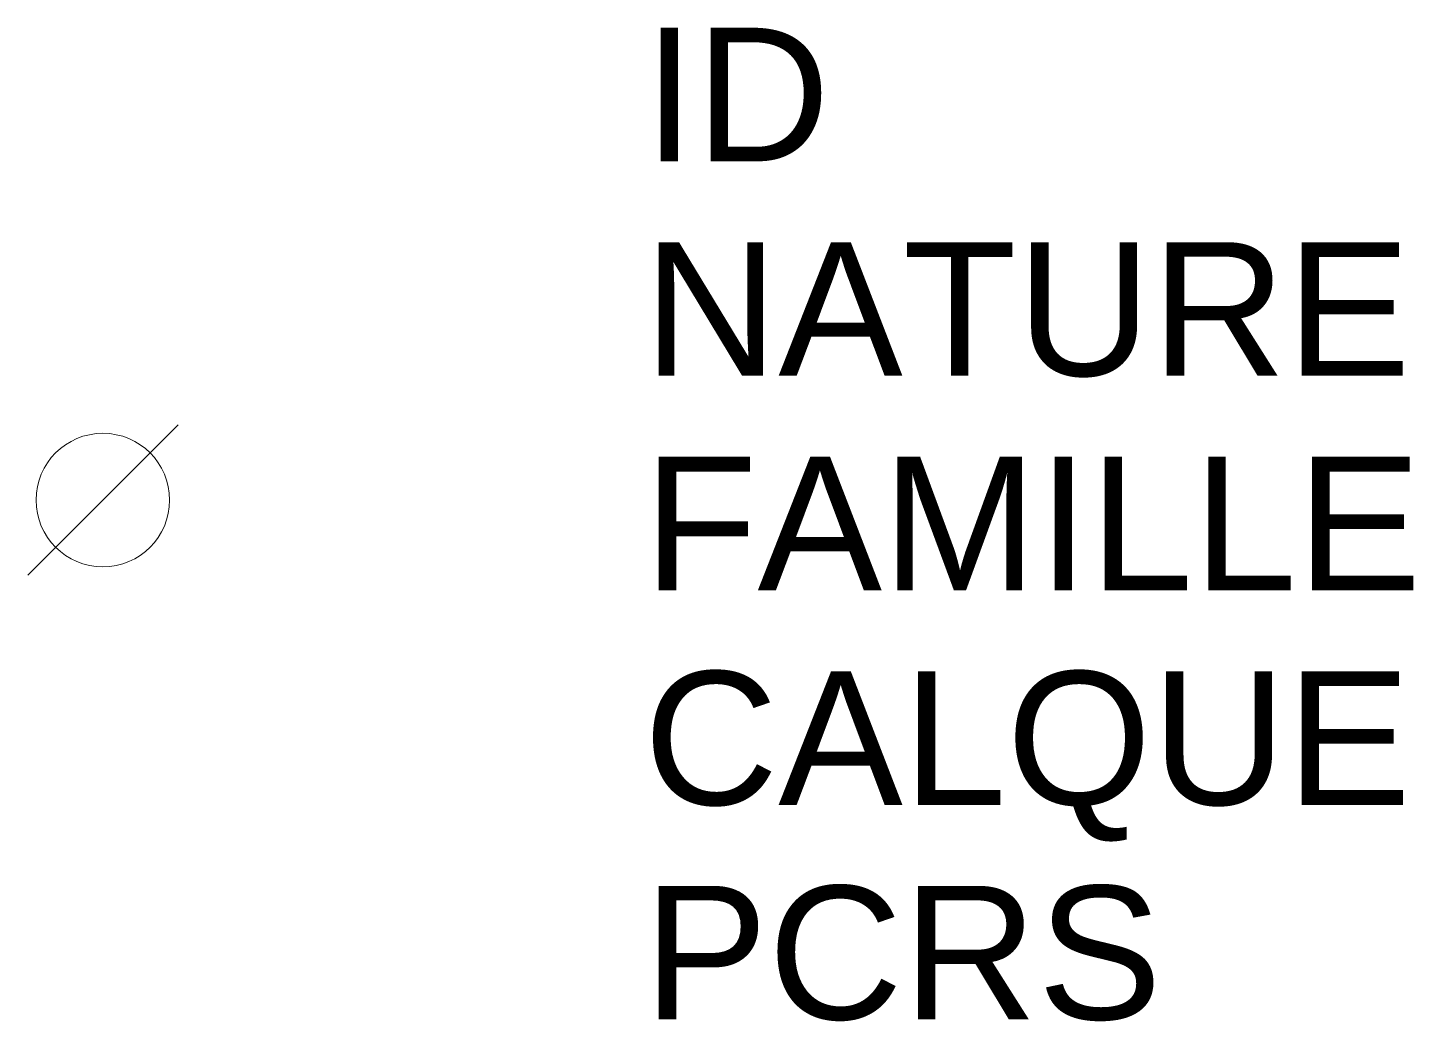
# Model space of a CAD drawing. Header units: metres. Extents: x -0.11 to 1.96, y -0.78 to 0.71.
import ezdxf

# ---------------------------------------------------------------- set-up
doc = ezdxf.new("R2010")
doc.units = ezdxf.units.M
doc.linetypes.add('Socle_Continu', pattern=[2.5, 2.5, 0])
doc.layers.add('EAUPO_SCS', color=140, linetype='Socle_Continu', lineweight=13)
doc.styles.get("Standard").update_dxf_attribs({"font": 'arial.ttf'})

msp = doc.modelspace()

# ---------------------------------------------------------------- linework, layer by layer
at = {"layer": 'EAUPO_SCS', "linetype": 'Socle_Continu'}
msp.add_line((0.1125, 0.1125), (-0.1125, -0.1125), dxfattribs=at)
msp.add_circle((0, 0), 0.1, dxfattribs=at)

# ---------------------------------------------------------------- texts
at = {"layer": 'EAUPO_SCS', "linetype": 'Socle_Continu', "flags": 9}
for tag, p, s in [('ID', (0.8094, 0.5074), 'AP_0001'), ('NATURE', (0.8094, 0.1862), 'Bouche à clé'), ('FAMILLE', (0.8094, -0.1351), 'Eau potable'), ('CALQUE', (0.8094, -0.4564), 'EAUPO_SCS'), ('PCRS', (0.8094, -0.7777), 'AffleurantSymbole')]:
    msp.add_attdef(tag, p, s, height=0.2, dxfattribs=at)

doc.saveas('drawing.dxf')
